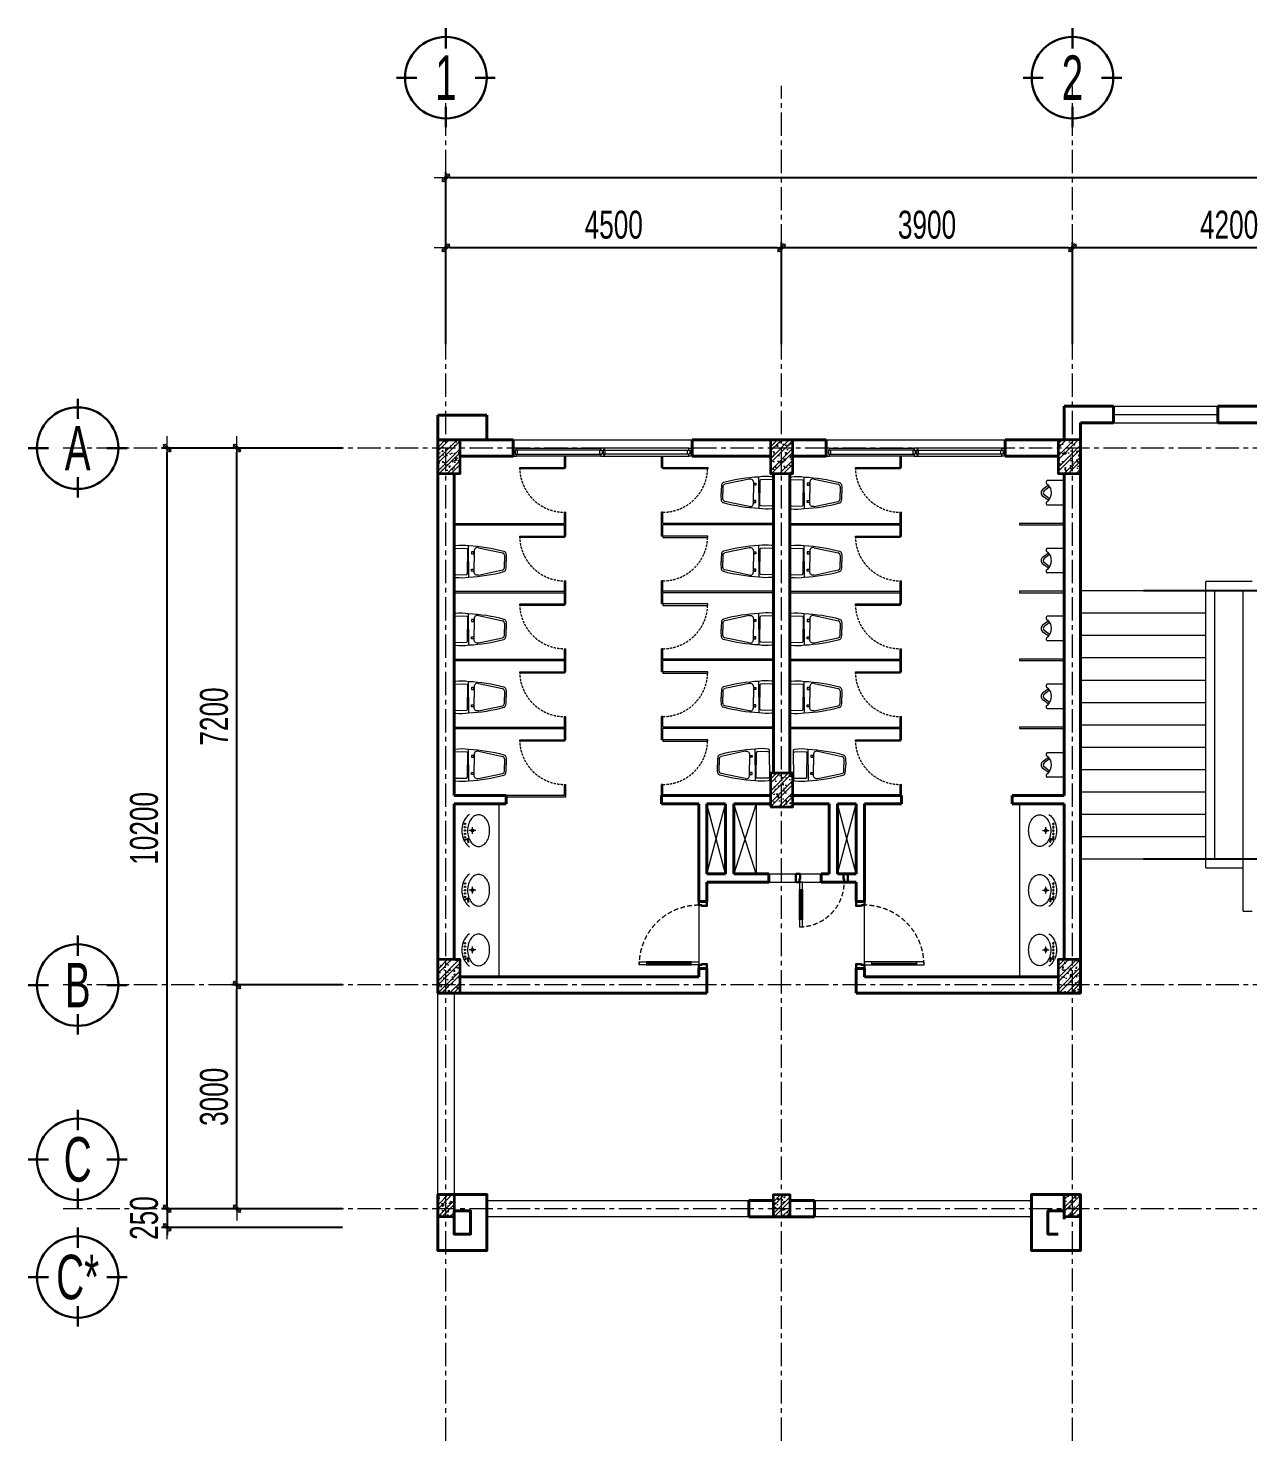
# Model space of a CAD drawing. Header units: millimetres. Extents: x 1890250 to 2116214, y -724415 to -634712.
# Drawn here: x 2022643 to 2038992, y -723973 to -705032 of the extents above; entities that cross this region are included whole.
import ezdxf
from ezdxf.enums import TextEntityAlignment as Align

# ---------------------------------------------------------------- set-up
doc = ezdxf.new("R2010")
doc.units = ezdxf.units.MM
doc.header["$LTSCALE"] = 250
doc.header["$MEASUREMENT"] = 0
for name, pattern in [('CENTER', [2, 1.25, -0.25, 0.25, -0.25]), ('HIDDEN', [0.375, 0.25, -0.125]), ('HIDDEN2', [0.1875, 0.125, -0.0625])]:
    doc.linetypes.add(name, pattern=pattern)
doc.layers.get('DEFPOINTS').update_dxf_attribs({"lineweight": 0})
for name, color, linetype, lineweight in [('03', 252, 'Continuous', 30), ('07 TB VE SINH', 154, 'Continuous', 5), ('180526 TMB PTTH VSC Hai Phong$0$Noi that', 146, 'Continuous', 9), ('cat1', 30, 'Continuous', 40), ('cot', 40, 'Continuous', 35), ('DBH_cua', 125, 'Continuous', 9), ('DBH_manh1', 67, 'Continuous', 13), ('DBH_thay1', 63, 'Continuous', 18), ('dim', 144, 'Continuous', 13), ('hatch1', 136, 'Continuous', 9), ('KT-noithat', 8, 'HIDDEN', 9), ('LC Dim', 8, 'Continuous', 18), ('manh1', 67, 'Continuous', 13), ('manh2', 155, 'Continuous', 9), ('Noi that', 35, 'Continuous', 9), ('noithat', 125, 'Continuous', 9), ('thay1', 63, 'Continuous', 18), ('truc', 76, 'CENTER', 9)]:
    doc.layers.add(name, color=color, linetype=linetype, lineweight=lineweight)
doc.styles.add('EG 1', font='VHAVANB.TTF')
doc.styles.add('HOATBIF', font='hoatbif.shx', dxfattribs={"width": 0.7})
doc.styles.add('Tahoma', font='tahoma.ttf')
doc.dimstyles.new('1-100', dxfattribs={"dimscale": 100, "dimtxt": 2.5, "dimasz": 0.35, "dimexe": 0.5, "dimexo": 0, "dimgap": 0.8, "dimtad": 1, "dimdec": 0, "dimzin": 0, "dimdsep": 46, "dimtxsty": 'HOATBIF', "dimblk1": 'DOT', "dimblk2": 'DOT', "dimsah": 1, "dimcen": -1, "dimdle": 1, "dimclrd": 256, "dimclre": 256, "dimclrt": 4, "dimadec": 3, "dimazin": 2, "dimtfac": 0.333333, "dimtdec": 0, "dimtix": 1, "dimtmove": 2, "dimatfit": 3, "dimldrblk": 'DOT', "dimfxl": 1, "dimtvp": 0.833333, "dimtolj": 1, "dimtzin": 0, "dimarcsym": 0})
doc.dimstyles.new('1-150', dxfattribs={"dimscale": 150, "dimtxt": 2.5, "dimasz": 0.35, "dimexe": 0.5, "dimexo": 0, "dimgap": 0.8, "dimtad": 1, "dimdec": 0, "dimzin": 0, "dimdsep": 46, "dimtxsty": 'HOATBIF', "dimblk1": 'DOT', "dimblk2": 'DOT', "dimsah": 1, "dimcen": -1, "dimdle": 1, "dimclrd": 256, "dimclre": 256, "dimclrt": 4, "dimadec": 3, "dimazin": 2, "dimtfac": 0.333333, "dimtdec": 0, "dimtix": 1, "dimtmove": 2, "dimatfit": 3, "dimldrblk": 'DOT', "dimfxl": 1, "dimtvp": 0.833333, "dimtolj": 1, "dimtzin": 0, "dimarcsym": 0})

# ---------------------------------------------------------------- blocks, each defined once
blk = doc.blocks.new('A$C0B8376B1')
at = {"layer": 'truc'}
for p, q in [((5129, 442), (5129, 18610)), ((9629, 442), (9629, 18610)), ((13529, 442), (13529, 18610)), ((92758, 13754), (0, 13754)), ((92758, 6554), (0, 6554)), ((92758, 3554), (0, 3554))]:
    blk.add_line(p, q, dxfattribs=at)
blk = doc.blocks.new('DOT')
at = {"layer": 'LC Dim'}
blk.add_line((-3, 0), (3, 0), dxfattribs=at)
at = {"layer": 'LC Dim', "color": 4}
blk.add_line((-1, -1), (1, 1), dxfattribs=at)
blk.add_lwpolyline([(0.5, 1), (-1, -0.5), (-0.5, -1), (1, 0.5)], close=True, dxfattribs=at)
blk = doc.blocks.new('*D925')
at = {"layer": 'DEFPOINTS', "color": 0, "transparency": 16777216}
for p in [(2036642, -707976), (2036642, -709270), (2040842, -709270)]:
    blk.add_point(p, dxfattribs=at)
at = {"layer": 'dim', "lineweight": -2, "transparency": 16777216}
for p, q in [((2036642, -709270), (2036642, -707901)), ((2040789, -707976), (2036694, -707976)), ((2040842, -709270), (2040842, -707901))]:
    blk.add_line(p, q, dxfattribs=at)
at = {"layer": 'dim', "lineweight": -2, "transparency": 16777216, "xscale": 52.5, "yscale": 52.5, "zscale": 52.5, "rotation": 180}
blk.add_blockref('DOT', (2036642, -707976), dxfattribs=at)
at = {"layer": 'dim', "lineweight": -2, "transparency": 16777216, "xscale": 52.5, "yscale": 52.5, "zscale": 52.5}
blk.add_blockref('DOT', (2040842, -707976), dxfattribs=at)
at = {"layer": 'dim', "color": 4, "transparency": 16777216, "insert": (2038742, -707668), "char_height": 375, "attachment_point": 5, "style": 'HOATBIF'}
blk.add_mtext('\\A1;4200', dxfattribs=at)
blk = doc.blocks.new('*D926')
at = {"layer": 'DEFPOINTS', "color": 0, "transparency": 16777216}
for p in [(2032742, -707976), (2032742, -709270), (2036642, -709270)]:
    blk.add_point(p, dxfattribs=at)
at = {"layer": 'dim', "lineweight": -2, "transparency": 16777216}
for p, q in [((2032742, -709270), (2032742, -707901)), ((2036589, -707976), (2032794, -707976)), ((2036642, -709270), (2036642, -707901))]:
    blk.add_line(p, q, dxfattribs=at)
at = {"layer": 'dim', "lineweight": -2, "transparency": 16777216, "xscale": 52.5, "yscale": 52.5, "zscale": 52.5, "rotation": 180}
blk.add_blockref('DOT', (2032742, -707976), dxfattribs=at)
at = {"layer": 'dim', "lineweight": -2, "transparency": 16777216, "xscale": 52.5, "yscale": 52.5, "zscale": 52.5}
blk.add_blockref('DOT', (2036642, -707976), dxfattribs=at)
at = {"layer": 'dim', "color": 4, "transparency": 16777216, "insert": (2034692, -707668), "char_height": 375, "attachment_point": 5, "style": 'HOATBIF'}
blk.add_mtext('\\A1;3900', dxfattribs=at)
blk = doc.blocks.new('*D927')
at = {"layer": 'DEFPOINTS', "color": 0, "transparency": 16777216}
for p in [(2028242, -707976), (2028242, -709270), (2032742, -709270)]:
    blk.add_point(p, dxfattribs=at)
at = {"layer": 'dim', "lineweight": -2, "transparency": 16777216}
for p, q in [((2028242, -709270), (2028242, -707901)), ((2032689, -707976), (2028294, -707976)), ((2032742, -709270), (2032742, -707901))]:
    blk.add_line(p, q, dxfattribs=at)
at = {"layer": 'dim', "lineweight": -2, "transparency": 16777216, "xscale": 52.5, "yscale": 52.5, "zscale": 52.5, "rotation": 180}
blk.add_blockref('DOT', (2028242, -707976), dxfattribs=at)
at = {"layer": 'dim', "lineweight": -2, "transparency": 16777216, "xscale": 52.5, "yscale": 52.5, "zscale": 52.5}
blk.add_blockref('DOT', (2032742, -707976), dxfattribs=at)
at = {"layer": 'dim', "color": 4, "transparency": 16777216, "insert": (2030492, -707668), "char_height": 375, "attachment_point": 5, "style": 'HOATBIF'}
blk.add_mtext('\\A1;4500', dxfattribs=at)
blk = doc.blocks.new('*D928')
at = {"layer": 'DEFPOINTS', "color": 0, "transparency": 16777216}
for p in [(2028242, -707038), (2028242, -709270), (2109642, -709270)]:
    blk.add_point(p, dxfattribs=at)
at = {"layer": 'dim', "lineweight": -2, "transparency": 16777216}
for p, q in [((2028242, -709270), (2028242, -706963)), ((2109589, -707038), (2028294, -707038)), ((2109642, -709270), (2109642, -706963))]:
    blk.add_line(p, q, dxfattribs=at)
at = {"layer": 'dim', "lineweight": -2, "transparency": 16777216, "xscale": 52.5, "yscale": 52.5, "zscale": 52.5, "rotation": 180}
blk.add_blockref('DOT', (2028242, -707038), dxfattribs=at)
at = {"layer": 'dim', "lineweight": -2, "transparency": 16777216, "xscale": 52.5, "yscale": 52.5, "zscale": 52.5}
blk.add_blockref('DOT', (2109642, -707038), dxfattribs=at)
at = {"layer": 'dim', "color": 4, "transparency": 16777216, "insert": (2068942, -706731), "char_height": 375, "attachment_point": 5, "style": 'HOATBIF'}
blk.add_mtext('\\A1;81400', dxfattribs=at)
blk = doc.blocks.new('KyHieu TrucDinhVi')
at = {"color": 7, "lineweight": 30}
for p, q in [((0, 2.36), (0, 4)), ((-2.36, 0), (-4, 0)), ((2.36, 0), (4, 0)), ((0, -2.36), (0, -4))]:
    blk.add_line(p, q, dxfattribs=at)
blk.add_circle((0, 0), 3.3, dxfattribs=at)
at = {"ltscale": 20, "style": 'Tahoma'}
blk.add_attdef('AA', text='', height=3, dxfattribs=at).set_placement((0, 0), align=Align.MIDDLE_CENTER)
blk = doc.blocks.new('*D929')
at = {"layer": 'DEFPOINTS', "color": 0, "transparency": 16777216}
for p in [(2025441, -717861), (2026855, -717861), (2026855, -720861)]:
    blk.add_point(p, dxfattribs=at)
at = {"layer": 'dim', "lineweight": -2, "transparency": 16777216}
for p, q in [((2026855, -717861), (2025366, -717861)), ((2025441, -720809), (2025441, -717914)), ((2026855, -720861), (2025366, -720861))]:
    blk.add_line(p, q, dxfattribs=at)
at = {"layer": 'dim', "lineweight": -2, "transparency": 16777216, "xscale": 52.5, "yscale": 52.5, "zscale": 52.5}
for p, rotation in [((2025441, -717861), 90), ((2025441, -720861), 270)]:
    blk.add_blockref('DOT', p, dxfattribs=dict(at, rotation=rotation))
at = {"layer": 'dim', "color": 4, "transparency": 16777216, "insert": (2025134, -719361), "char_height": 375, "attachment_point": 5, "rotation": 90, "style": 'HOATBIF'}
blk.add_mtext('\\A1;3000', dxfattribs=at)
blk = doc.blocks.new('*D930')
at = {"layer": 'DEFPOINTS', "color": 0, "transparency": 16777216}
for p in [(2025441, -710661), (2026855, -710661), (2026855, -717861)]:
    blk.add_point(p, dxfattribs=at)
at = {"layer": 'dim', "lineweight": -2, "transparency": 16777216}
for p, q in [((2026855, -710661), (2025366, -710661)), ((2025441, -717809), (2025441, -710714)), ((2026855, -717861), (2025366, -717861))]:
    blk.add_line(p, q, dxfattribs=at)
at = {"layer": 'dim', "lineweight": -2, "transparency": 16777216, "xscale": 52.5, "yscale": 52.5, "zscale": 52.5}
for p, rotation in [((2025441, -710661), 90), ((2025441, -717861), 270)]:
    blk.add_blockref('DOT', p, dxfattribs=dict(at, rotation=rotation))
at = {"layer": 'dim', "color": 4, "transparency": 16777216, "insert": (2025134, -714261), "char_height": 375, "attachment_point": 5, "rotation": 90, "style": 'HOATBIF'}
blk.add_mtext('\\A1;7200', dxfattribs=at)
blk = doc.blocks.new('*D931')
at = {"layer": 'DEFPOINTS', "color": 0, "transparency": 16777216}
for p in [(2024504, -710661), (2026855, -710661), (2026855, -720861)]:
    blk.add_point(p, dxfattribs=at)
at = {"layer": 'dim', "lineweight": -2, "transparency": 16777216}
for p, q in [((2026855, -710661), (2024429, -710661)), ((2024504, -720809), (2024504, -710714)), ((2026855, -720861), (2024429, -720861))]:
    blk.add_line(p, q, dxfattribs=at)
at = {"layer": 'dim', "lineweight": -2, "transparency": 16777216, "xscale": 52.5, "yscale": 52.5, "zscale": 52.5}
for p, rotation in [((2024504, -710661), 90), ((2024504, -720861), 270)]:
    blk.add_blockref('DOT', p, dxfattribs=dict(at, rotation=rotation))
at = {"layer": 'dim', "color": 4, "transparency": 16777216, "insert": (2024196, -715761), "char_height": 375, "attachment_point": 5, "rotation": 90, "style": 'HOATBIF'}
blk.add_mtext('\\A1;10200', dxfattribs=at)
blk = doc.blocks.new('*D932')
at = {"layer": 'DEFPOINTS', "color": 0, "transparency": 16777216}
for p in [(2026855, -720861), (2024504, -721111), (2026855, -721111)]:
    blk.add_point(p, dxfattribs=at)
at = {"layer": 'dim', "lineweight": -2, "transparency": 16777216}
for p, q in [((2026855, -720861), (2024429, -720861)), ((2024504, -720809), (2024504, -720756)), ((2024504, -720861), (2024504, -721111)), ((2026855, -721111), (2024429, -721111)), ((2024504, -721164), (2024504, -721216))]:
    blk.add_line(p, q, dxfattribs=at)
at = {"layer": 'dim', "lineweight": -2, "transparency": 16777216, "xscale": 52.5, "yscale": 52.5, "zscale": 52.5}
for p, rotation in [((2024504, -720861), 270), ((2024504, -721111), 90)]:
    blk.add_blockref('DOT', p, dxfattribs=dict(at, rotation=rotation))
at = {"layer": 'dim', "color": 4, "transparency": 16777216, "insert": (2024196, -720986), "char_height": 375, "attachment_point": 5, "rotation": 90, "style": 'HOATBIF'}
blk.add_mtext('\\A1;250', dxfattribs=at)
blk = doc.blocks.new('COT 30X45')
at = {"layer": 'hatch1'}
h = blk.add_hatch(dxfattribs=at)
h.set_pattern_fill('BTCT', color=256, scale=30)
h.set_pattern_definition([(50, (-140251.38, -4434.1), (215.17805, -18.82564), [22.5, -247.5]), (355, (-140251.38, -4434.1), (-41.6254, 225.65764), [18, -198]), (100.4514, (-140233.45, -4435.67), (173.5528, 206.83186), [19.12206, -210.34263]), (46.1842, (-140251.38, -4374.1), (320.1723, -49.6557), [33.75, -371.25]), (96.6356, (-140224.7, -4378.24), (280.3988, 292.23536), [28.6831, -315.5139]), (351.1842, (-140251.38, -4374.1), (280.3986, 292.2356), [27, -297]), (21, (-140221.38, -4389.1), (179.07212, -120.78567), [22.5, -247.5]), (326, (-140221.38, -4389.1), (72.9946, 217.545), [18, -198]), (71.4514, (-140206.46, -4399.17), (252.0668, 96.75915), [19.12206, -210.34263]), (37.5, (-140251.38, -4434.105), (3.647957, 99.868156), [0, -195.6, 0, -201, 0, -198.75]), (7.5, (-140251.38, -4434.1), (78.92086, 118.32351), [0, -114.6, 0, -191.1, 0, -75.75]), (327.5, (-140318.28, -4434.105), (160.14673, -6.76646), [0, -75, 0, -234, 0, -310.5]), (317.5, (-140348.28, -4434.1), (174.95585, 30.0315), [0, -97.5, 0, -155.4, 0, -220.5]), (45, (-140251.38, -4434.1), (-79.54951, 79.54951), []), (45, (-140198.35, -4434.1), (-79.54951, 79.54951), [])])
h.paths.add_polyline_path([(300, 450), (0, 450), (0, 0), (300, 0)])
at = {"layer": 'cot'}
blk.add_lwpolyline([(0, 0), (300, 0), (300, 450), (0, 450)], close=True, dxfattribs=at)
blk = doc.blocks.new('COT 22X30')
at = {"layer": 'hatch1'}
h = blk.add_hatch(dxfattribs=at)
h.set_pattern_fill('BTCT', color=256, scale=30)
h.set_pattern_definition([(50, (-164608.16, -56017.02), (215.17805, -18.82564), [22.5, -247.5]), (355, (-164608.16, -56017.02), (-41.6254, 225.65764), [18, -198]), (100.4514, (-164590.23, -56018.6), (173.55281, 206.83186), [19.12206, -210.34263]), (46.1842, (-164608.16, -55957.02), (320.1723, -49.6557), [33.75, -371.25]), (96.6356, (-164581.48, -55961.16), (280.3988, 292.23536), [28.6831, -315.5139]), (351.1842, (-164608.16, -55957.02), (280.3986, 292.2356), [27, -297]), (21, (-164578.16, -55972.02), (179.07212, -120.78567), [22.5, -247.5]), (326, (-164578.16, -55972.02), (72.9946, 217.545), [18, -198]), (71.4514, (-164563.24, -55982.09), (252.0668, 96.75915), [19.12206, -210.34263]), (37.5, (-164608.16, -56017.02), (3.647957, 99.868156), [0, -195.6, 0, -201, 0, -198.75]), (7.5, (-164608.16, -56017.02), (78.92086, 118.323514), [0, -114.6, 0, -191.1, 0, -75.75]), (327.5, (-164675.06, -56017.02), (160.14673, -6.76646), [0, -75, 0, -234, 0, -310.5]), (317.5, (-164705.06, -56017.02), (174.95585, 30.0315), [0, -97.5, 0, -155.4, 0, -220.5]), (45, (-164608.16, -56017.02), (-79.54951, 79.54951), []), (45, (-164555.13, -56017.02), (-79.54951, 79.54951), [])])
h.paths.add_polyline_path([(300, 220), (0, 220), (0, 0), (300, 0)])
at = {"layer": 'cot'}
blk.add_lwpolyline([(0, 0), (300, 0), (300, 220), (0, 220)], close=True, dxfattribs=at)
blk = doc.blocks.new('A$C69BC6F3A')
at = {"layer": 'cot', "rotation": 180}
for p in [(300, 10420), (4760, 10420), (8620, 10420)]:
    blk.add_blockref('COT 30X45', p, dxfattribs=at)
at = {"layer": 'cot'}
for p in [(4460, 5500), (0, 3000), (8320, 3000)]:
    blk.add_blockref('COT 30X45', p, dxfattribs=at)
at = {"layer": 'cot', "xscale": -1, "rotation": 270}
for p in [(0, 0), (4500, 0), (8400, 0)]:
    blk.add_blockref('COT 22X30', p, dxfattribs=at)
blk = doc.blocks.new('*U740')
at = {"color": 31}
for points in [[(60, -40), (45, -40), (45, -10), (0, -10), (0, -40), (0, -40), (0, -90), (0, -90), (0, -120), (45, -120), (45, -90), (60, -90)], [(30, -90), (60, -90), (60, -40), (30, -40)], [(1193, -90), (1163, -90), (1163, -40), (1193, -40)], [(1223, -90), (1207, -90), (1207, -40), (1223, -40), (1223, -10), (1177, -10), (1177, -40), (1193, -40), (1193, -90), (1177, -90), (1177, -120), (1223, -120)], [(1207, -90), (1237, -90), (1237, -40), (1207, -40)], [(2340, -40), (2355, -40), (2355, -10), (2400, -10), (2400, -40), (2400, -40), (2400, -90), (2400, -90), (2400, -120), (2355, -120), (2355, -90), (2340, -90)], [(2370, -90), (2340, -90), (2340, -40), (2370, -40)]]:
    blk.add_lwpolyline(points, close=True, dxfattribs=at)
at = {"lineweight": -2}
for points in [[(45, -10), (1177, -10), (1177, -40), (45, -40)], [(45, -90), (1177, -90), (1177, -120), (45, -120)], [(2355, -10), (1223, -10), (1223, -40), (2355, -40)], [(2355, -90), (1223, -90), (1223, -120), (2355, -120)]]:
    blk.add_lwpolyline(points, close=True, dxfattribs=at)
blk = doc.blocks.new('A$C22885C9E2')
at = {"layer": 'cat1'}
for p, q in [((0, -7750), (0, 0)), ((0, 0), (660, 0)), ((660, -330), (660, 0)), ((8400, 120), (9060, 120)), ((8400, -330), (8400, 120)), ((9060, -100), (9060, 120)), ((10460, -100), (10460, 120)), ((10460, 120), (12820, 120)), ((8620, -7750), (8620, -100)), ((8620, -100), (9060, -100)), ((10460, -100), (12600, -100)), ((0, -330), (1010, -330)), ((1010, -550), (1010, -330)), ((3410, -550), (3410, -330)), ((3410, -330), (5210, -330)), ((5210, -550), (5210, -330)), ((7610, -550), (7610, -330)), ((7610, -330), (8400, -330)), ((300, -550), (1010, -550)), ((3410, -550), (4460, -550)), ((4760, -550), (5210, -550)), ((7610, -550), (8320, -550)), ((220, -5100), (220, -780)), ((4500, -4800), (4500, -780)), ((4720, -4800), (4720, -780)), ((8400, -5100), (8400, -780)), ((920, -5100), (220, -5100)), ((920, -5210), (920, -5100)), ((3000, -5100), (4460, -5100)), ((3000, -5210), (3000, -5100)), ((4760, -5100), (6220, -5100)), ((6220, -5210), (6220, -5100)), ((7700, -5210), (7700, -5100)), ((7700, -5100), (8400, -5100)), ((920, -5210), (220, -5210)), ((220, -7300), (220, -5210)), ((3500, -5210), (3000, -5210)), ((3500, -5210), (3500, -6520)), ((3610, -5210), (3860, -5210)), ((3610, -5210), (3610, -6150)), ((3860, -5210), (3860, -6150)), ((3970, -5210), (3970, -6150)), ((3970, -5210), (4460, -5210)), ((4760, -5210), (5250, -5210)), ((5250, -5210), (5250, -6150)), ((5360, -5210), (5360, -6150)), ((5360, -5210), (5610, -5210)), ((5610, -5210), (5610, -6150)), ((5720, -5210), (5720, -6520)), ((5720, -5210), (6220, -5210)), ((7700, -5210), (8400, -5210)), ((8400, -7300), (8400, -5210)), ((3610, -6150), (3860, -6150)), ((3970, -6150), (4440, -6150)), ((4440, -6150), (4440, -6260)), ((5140, -6150), (5140, -6260)), ((5140, -6150), (5250, -6150)), ((5360, -6150), (5610, -6150)), ((3610, -6260), (4440, -6260)), ((3610, -6260), (3610, -6520)), ((5140, -6260), (5610, -6260)), ((5610, -6260), (5610, -6520)), ((3500, -6520), (3610, -6520)), ((5720, -6520), (5610, -6520)), ((3500, -7530), (300, -7530)), ((3500, -7420), (3610, -7420)), ((3500, -7420), (3500, -7530)), ((3610, -7420), (3610, -7750)), ((5720, -7420), (5610, -7420)), ((5610, -7420), (5610, -7750)), ((5720, -7420), (5720, -7530)), ((8320, -7530), (5720, -7530)), ((3610, -7750), (0, -7750)), ((8620, -7750), (5610, -7750)), ((4170, -10750), (4170, -10530)), ((4170, -10530), (4500, -10530)), ((5050, -10530), (4720, -10530)), ((5050, -10750), (5050, -10530)), ((4170, -10750), (5050, -10750))]:
    blk.add_line(p, q, dxfattribs=at)
for points in [[(0, -10450), (660, -10450), (660, -11200), (0, -11200)], [(8620, -10450), (7960, -10450), (7960, -11200), (8620, -11200)], [(220, -10670), (440, -10670), (440, -10980), (220, -10980)]]:
    blk.add_lwpolyline(points, close=True, dxfattribs=at)
blk.add_lwpolyline([(8400, -10780), (8400, -10670), (8180, -10670), (8180, -10980), (8320, -10980)], dxfattribs=at)
at = {"layer": 'manh1'}
for p, q in [((8620, -2350), (10300, -2350)), ((8620, -2650), (10300, -2650)), ((8620, -2950), (10300, -2950)), ((8620, -3250), (10300, -3250)), ((8620, -3550), (10300, -3550)), ((8620, -3850), (10300, -3850)), ((8620, -4150), (10300, -4150)), ((8620, -4450), (10300, -4450)), ((8620, -4750), (10300, -4750)), ((8620, -5050), (10300, -5050)), ((3860, -6150), (3610, -5210)), ((3610, -6150), (3860, -5210)), ((4270, -6150), (3970, -5210)), ((4270, -5210), (3970, -6150)), ((4270, -5210), (4270, -6150)), ((5610, -6150), (5360, -5210)), ((5360, -6150), (5610, -5210)), ((8620, -5350), (10300, -5350)), ((8620, -5650), (10300, -5650)), ((8620, -5950), (10300, -5950))]:
    blk.add_line(p, q, dxfattribs=at)
at = {"layer": 'thay1'}
for p, q in [((9060, 120), (10460, 120)), ((9060, 10), (10460, 10)), ((9060, -100), (10460, -100)), ((1010, -330), (7610, -330)), ((10920, -2230), (10300, -2230)), ((10300, -6070), (10300, -2230)), ((10420, -5950), (10420, -2350)), ((10800, -2350), (10420, -2350)), ((10800, -6650), (10800, -2350)), ((10420, -5950), (10800, -5950)), ((4440, -6150), (5140, -6150)), ((10300, -6070), (10800, -6070)), ((4440, -6260), (5140, -6260)), ((3500, -6520), (3500, -7420)), ((5720, -7420), (5720, -6520)), ((10800, -6650), (10920, -6650))]:
    blk.add_line(p, q, dxfattribs=at)
for points in [[(220, -10450), (0, -10450), (0, -7750), (220, -7750)], [(4170, -10750), (660, -10750), (660, -10530), (4170, -10530)], [(5050, -10530), (7960, -10530), (7960, -10750), (5050, -10750)]]:
    blk.add_lwpolyline(points, close=True, dxfattribs=at)
at = {"layer": 'cot'}
blk.add_blockref('A$C69BC6F3A', (0, -10750), dxfattribs=at)
at = {"layer": 'DBH_cua'}
for p in [(1010, -430), (5210, -430)]:
    blk.add_blockref('*U740', p, dxfattribs=at)
blk = doc.blocks.new('*U739')
at = {"color": 8}
blk.add_wipeout([(1, 0), (21, 113), (41, 156), (61, 185), (81, 207), (101, 225), (121, 238), (141, 248), (161, 255), (181, 259), (201, 260), (221, 259), (241, 256), (261, 250), (281, 241), (301, 228), (321, 212), (341, 191), (361, 164), (381, 126), (401, 59), (406, 0), (401, -63), (381, -129), (361, -167), (341, -195), (321, -215), (301, -232), (281, -244), (261, -253), (241, -259), (221, -263), (201, -264), (181, -262), (161, -258), (141, -251), (121, -241), (101, -228), (81, -211), (61, -188), (41, -159), (21, -117)], dxfattribs=at)
for p, q in [((198, 0), (109, 0)), ((153, -44), (153, 44)), ((38, -130), (102, -96)), ((43, -138), (91, -112))]:
    blk.add_line(p, q)
for points in [[(112, 216, 0.07708), (66, 174, 0.088175), (25, 97, 0.079002), (10, 0, 0.079002), (25, -97, 0.035427), (38, -130, 0.07708)], [(43, -138, 0.043566), (66, -174, 0.07708), (112, -216, 0.041486)]]:
    blk.add_lwpolyline(points, format="xyb")
blk.add_lwpolyline([(235, 212, 0.134042), (181, 197, 0.106817), (130, 150, 0.082468), (98, 84, 0.070874), (86, 0, 0.070874), (98, -84, 0.082468), (130, -150, 0.106817), (181, -197, 0.134042), (235, -212, 0.134042), (289, -197, 0.106817), (340, -150, 0.082468), (371, -84, 0.070874), (383, 0, 0.070874), (371, 84, 0.082468), (340, 150, 0.106817), (289, 197, 0.134042)], format="xyb", close=True)
for centre, radius in [((52, 90), 9.45), ((52, 45), 9.45), ((52, 0), 9.45), ((153, 0), 18), ((153, 0), 13.5), ((52, -45), 9.45), ((52, -90), 9.45)]:
    blk.add_circle(centre, radius)
for radius, start in [(56.6, 159.643), (47.6, 145.2455)]:
    blk.add_arc((144, -132), radius, start, 213.4774)
blk = doc.blocks.new('*U742')
blk.add_blockref('*U739', (-106, -256))
blk = doc.blocks.new('*U743')
at = {"layer": 'noithat', "color": 0, "linetype": 'ByBlock', "lineweight": -2, "transparency": 16777216}
for p in [(0, 1600), (0, 800), (0, 0)]:
    blk.add_blockref('*U742', p, dxfattribs=at)
blk = doc.blocks.new('*U744')
blk.add_blockref('*U739', (-106, -256))
blk = doc.blocks.new('*U745')
at = {"layer": 'noithat', "color": 0, "linetype": 'ByBlock', "lineweight": -2, "transparency": 16777216}
for p in [(0, 1600), (0, 800), (0, 0)]:
    blk.add_blockref('*U744', p, dxfattribs=at)
blk = doc.blocks.new('xb')
at = {"layer": '07 TB VE SINH'}
for p, q in [((-183, -326), (-115, -649)), ((-129, -253), (-129, -233)), ((-129, -233), (-103, -233)), ((-129, -263), (-129, -253)), ((-103, -263), (-129, -263)), ((-103, -233), (-103, -263)), ((103, -233), (103, -263)), ((129, -233), (103, -233)), ((103, -263), (129, -263)), ((183, -326), (115, -649)), ((129, -253), (129, -233)), ((129, -263), (129, -253)), ((-83, -675), (0, -675)), ((83, -675), (0, -675))]:
    blk.add_line(p, q, dxfattribs=at)
for points in [[(0, 0), (-192, 0, 0.375498), (-214, -19, 0.074821), (-211, -195, 0.054867), (-137, -666, 0.291291), (-107, -693, 0.040287), (0, -700, 1.075039)], [(0, 0), (192, 0, -0.375498), (214, -19, -0.074821), (211, -195, -0.054867), (137, -666, -0.291291), (107, -693, -0.040287), (0, -700, -1.075039)], [(-183, -326, -0.553566), (-140, -268), (0, -268)], [(183, -326, 0.553566), (140, -268), (0, -268)]]:
    blk.add_lwpolyline(points, format="xyb", dxfattribs=at)
for points in [[(-168, 0), (-175, -17), (-179, -113), (-175, -169), (-164, -179), (0, -179)], [(168, 0), (175, -17), (179, -113), (175, -169), (164, -179), (0, -179)], [(0, -195), (-211, -195)], [(0, -195), (211, -195)]]:
    blk.add_lwpolyline(points, dxfattribs=at)
for centre, start, end in [((-83, -642), 191.9196, 269.7077), ((83, -642), 270.2923, 348.0804)]:
    blk.add_arc(centre, 33.3, start, end, dxfattribs=at)
blk = doc.blocks.new('U 57 K PLAN')
at = {"layer": '07 TB VE SINH'}
for p, q in [((-165, 0), (-165, -230)), ((-165, 0), (165, 0)), ((165, 0), (165, -230)), ((-125, -239), (-108, -216)), ((-98, -216), (-53, -277)), ((-77, -201), (-27, -270)), ((77, -201), (27, -270)), ((98, -216), (53, -277)), ((125, -239), (108, -216))]:
    blk.add_line(p, q, dxfattribs=at)
for centre, radius, start, end in [((0, -322), 152, 44.4178, 135.5233), ((-141, -217), 26.9, 207.5251, 308.0285), ((-103, -219), 6.6, 36.0031, 144.7819), ((-103, -219), 31.6, 36.0031, 50.9494), ((0, -251), 59, 206.1569, 333.8431), ((0, -244), 37.7, 224.0165, 315.9835), ((103, -220), 31.6, 128.9596, 143.9969), ((103, -220), 6.6, 35.561, 143.9969), ((141, -217), 26.9, 231.9714, 332.4749)]:
    blk.add_arc(centre, radius, start, end, dxfattribs=at)
blk = doc.blocks.new('180526 TMB PTTH VSC Hai Phong$0$Wc2$0$$1$tieu nam')
at = {"layer": 'Noi that', "xscale": -1}
blk.add_blockref('U 57 K PLAN', (125, 0), dxfattribs=at)
blk = doc.blocks.new('A$C5604176A')
at = {"layer": 'manh2', "linetype": 'HIDDEN2', "extrusion": (6.34428e-20, -9.44698e-07, 1)}
for centre, start, end in [((3568, 8136, -1), 180, 270), ((4888, 8136, 0), 270, 0), ((8068, 8136, 0), 180, 270), ((3568, 7216, 0), 180, 270), ((4888, 7216, 0), 270, 0), ((8068, 7216, 0), 180, 270), ((3568, 6306, -1), 180, 270), ((4888, 6306, 0), 270, 0), ((8068, 6306, 0), 180, 270), ((3568, 5396, -1), 180, 270), ((4888, 5396, 0), 270, 0), ((8068, 5396, 0), 180, 270), ((3568, 4486, 0), 180, 270), ((4888, 4486, 0), 270, 0), ((8068, 4486, 0), 180, 270)]:
    blk.add_arc(centre, 600, start, end, dxfattribs=at)
at = {"layer": 'thay1', "extrusion": (-4.6328e-19, -1.54248e-06, 1)}
for p, q in [((3568, 8136, 0), (3568, 8286, 0)), ((3588, 8136, 0), (3588, 8286, 0)), ((4868, 8136, 0), (4868, 8286, 0)), ((4888, 8136, 0), (4888, 8286, 0)), ((3568, 7386, 0), (3568, 7536, 0)), ((3588, 7216, 0), (3588, 7536, 0)), ((3568, 7216, 0), (3568, 7366, 0)), ((3568, 6466, 0), (3568, 6616, 0)), ((3568, 6306, 0), (3568, 6456, 0)), ((3588, 6466, 0), (3588, 6616, 0)), ((3588, 6306, 0), (3588, 6466, 0)), ((3568, 5556, 0), (3568, 5706, 0)), ((3588, 5556, 0), (3588, 5706, 0)), ((3568, 5396, 0), (3568, 5546, 0)), ((3588, 5396, 0), (3588, 5556, 0)), ((3568, 4646, 0), (3568, 4796, 0)), ((3588, 4646, 0), (3588, 4796, 0)), ((3568, 4486, 0), (3568, 4636, 0)), ((3588, 4486, 0), (3588, 4646, 0)), ((3568, 3736, 0), (3568, 3886, 0)), ((3588, 3716, 0), (3588, 3886, 0))]:
    blk.add_line(p, q, dxfattribs=at)
at = {"layer": 'thay1', "extrusion": (3.51677e-18, -1.54248e-06, 1)}
for p, q in [((8068, 8136, 0), (8068, 8286, 0)), ((8088, 8136, 0), (8088, 8286, 0)), ((8068, 7386, 0), (8068, 7536, 0)), ((8088, 7216, 0), (8088, 7536, 0)), ((8068, 7216, 0), (8068, 7366, 0)), ((8068, 6466, 0), (8068, 6616, 0)), ((8068, 6306, 0), (8068, 6456, 0)), ((8088, 6466, 0), (8088, 6616, 0)), ((8088, 6306, 0), (8088, 6466, 0)), ((8068, 5556, 0), (8068, 5706, 0)), ((8088, 5556, 0), (8088, 5706, 0)), ((8068, 5396, 0), (8068, 5546, 0)), ((8088, 5396, 0), (8088, 5556, 0)), ((8068, 4656, 0), (8068, 4796, 0)), ((8088, 4646, 0), (8088, 4796, 0)), ((8068, 4486, 0), (8068, 4636, 0)), ((8088, 4486, 0), (8088, 4646, 0)), ((8068, 3736, 0), (8068, 3886, 0)), ((8088, 3736, 0), (8088, 3886, 0))]:
    blk.add_line(p, q, dxfattribs=at)
at = {"layer": 'thay1', "extrusion": (6.34428e-20, -9.44698e-07, 1)}
for p, q in [((3568, 8136, 0), (3588, 8136, 0)), ((4868, 8136, 0), (4888, 8136, 0)), ((8068, 8136, 0), (8088, 8136, 0)), ((3568, 7536, 0), (3588, 7536, 0)), ((4888, 7536, 0), (4868, 7536, 0)), ((8068, 7536, 0), (8088, 7536, 0)), ((3568, 7216, 0), (3588, 7216, 0)), ((4888, 7216, 0), (4868, 7216, 0)), ((8068, 7216, 0), (8088, 7216, 0)), ((3568, 6616, 0), (3588, 6616, 0)), ((4888, 6616, 0), (4868, 6616, 0)), ((8068, 6616, 0), (8088, 6616, 0)), ((3568, 6306, 0), (3588, 6306, 0)), ((4888, 6306, 0), (4868, 6306, 0)), ((8068, 6306, 0), (8088, 6306, 0)), ((3568, 5706, 0), (3588, 5706, 0)), ((4888, 5706, 0), (4868, 5706, 0)), ((8068, 5706, 0), (8088, 5706, 0)), ((3568, 5396, 0), (3588, 5396, 0)), ((4888, 5396, 0), (4868, 5396, 0)), ((8068, 5396, 0), (8088, 5396, 0)), ((3568, 4796, 0), (3588, 4796, 0)), ((4888, 4796, 0), (4868, 4796, 0)), ((8068, 4796, 0), (8088, 4796, 0)), ((3568, 4486, 0), (3588, 4486, 0)), ((4888, 4486, 0), (4868, 4486, 0)), ((8068, 4486, 0), (8088, 4486, 0)), ((3568, 3886, 0), (3588, 3886, 0)), ((4888, 3886, 0), (4868, 3886, 0)), ((8068, 3886, 0), (8088, 3886, 0)), ((3568, 3736, 0), (2788, 3737, 0)), ((3588, 3716, 0), (2788, 3717, 0))]:
    blk.add_line(p, q, dxfattribs=at)
at = {"layer": 'thay1', "extrusion": (2.78816e-18, -1.54248e-06, 1)}
for p, q in [((4868, 7216, 0), (4868, 7536, 0)), ((4888, 7386, 0), (4888, 7536, 0)), ((4888, 7216, 0), (4888, 7366, 0)), ((4868, 6466, 0), (4868, 6616, 0)), ((4868, 6306, 0), (4868, 6466, 0)), ((4888, 6466, 0), (4888, 6616, 0)), ((4888, 6306, 0), (4888, 6456, 0)), ((4868, 5556, 0), (4868, 5706, 0)), ((4888, 5556, 0), (4888, 5706, 0)), ((4868, 5396, 0), (4868, 5556, 0)), ((4888, 5396, 0), (4888, 5546, 0)), ((4868, 4646, 0), (4868, 4796, 0)), ((4888, 4656, 0), (4888, 4796, 0)), ((4868, 4486, 0), (4868, 4646, 0)), ((4888, 4486, 0), (4888, 4636, 0)), ((4868, 3736, 0), (4868, 3886, 0)), ((4888, 3736, 0), (4888, 3886, 0))]:
    blk.add_line(p, q, dxfattribs=at)
at = {"layer": 'thay1', "extrusion": (6.34428e-20, -9.44698e-07, 1), "elevation": 0}
for points in [[(3568, 8136), (3568, 8116), (2968, 8116), (2968, 8136)], [(5488, 8136), (5488, 8116), (4888, 8116), (4888, 8136)], [(8068, 8136), (8068, 8116), (7468, 8116), (7468, 8136)], [(3568, 7216), (3568, 7196), (2968, 7196), (2968, 7216)], [(4888, 7216), (4888, 7196), (5488, 7196), (5488, 7216)], [(8068, 7216), (8068, 7196), (7468, 7196), (7468, 7216)], [(9668, 7366), (10268, 7366), (10268, 7386), (9668, 7386)], [(9668, 6456), (10268, 6456), (10268, 6476), (9668, 6476)], [(3568, 6306), (3568, 6286), (2968, 6286), (2968, 6306)], [(4888, 6306), (4888, 6286), (5488, 6286), (5488, 6306)], [(8068, 6306), (8068, 6286), (7468, 6286), (7468, 6306)], [(9668, 5546), (10268, 5546), (10268, 5566), (9668, 5566)], [(3568, 5396), (3568, 5376), (2968, 5376), (2968, 5396)], [(4888, 5396), (4888, 5376), (5488, 5376), (5488, 5396)], [(8068, 5396), (8068, 5376), (7468, 5376), (7468, 5396)], [(9668, 4636), (10268, 4636), (10268, 4656), (9668, 4656)], [(3568, 4486), (3568, 4466), (2968, 4466), (2968, 4486)], [(4888, 4486), (4888, 4466), (5488, 4466), (5488, 4486)], [(8068, 4486), (8068, 4466), (7468, 4466), (7468, 4486)]]:
    blk.add_lwpolyline(points, close=True, dxfattribs=at)
at = {"layer": 'thay1', "extrusion": (-4.6328e-19, -1.54248e-06, 1), "elevation": 0}
for points in [[(2088, 7386), (3568, 7386)], [(2088, 7366), (3568, 7366)], [(2088, 6476), (3568, 6476)], [(2088, 6456), (3568, 6456)], [(2088, 5566), (3568, 5566)], [(2088, 5546), (3568, 5546)], [(2088, 4656), (3568, 4656)], [(2088, 4636), (3568, 4636)]]:
    blk.add_lwpolyline(points, dxfattribs=at)
at = {"layer": 'thay1', "extrusion": (2.78816e-18, -1.54248e-06, 1), "elevation": 0}
for points in [[(6368, 7386), (4888, 7386)], [(6368, 7366), (4888, 7366)], [(6368, 6476), (4888, 6476)], [(6368, 6456), (4888, 6456)], [(6368, 5566), (4888, 5566)], [(6368, 5546), (4888, 5546)], [(6368, 4656), (4888, 4656)], [(6368, 4636), (4888, 4636)]]:
    blk.add_lwpolyline(points, dxfattribs=at)
at = {"layer": 'thay1', "extrusion": (3.51677e-18, -1.54248e-06, 1), "elevation": 0}
for points in [[(6588, 7386), (8068, 7386)], [(6588, 7366), (8068, 7366)], [(6588, 6476), (8068, 6476)], [(6588, 6456), (8068, 6456)], [(6588, 5566), (8068, 5566)], [(6588, 5546), (8068, 5546)], [(6588, 4656), (8068, 4656)], [(6588, 4636), (8068, 4636)]]:
    blk.add_lwpolyline(points, dxfattribs=at)
at = {"layer": '180526 TMB PTTH VSC Hai Phong$0$Noi that', "extrusion": (-1.29596e-19, 1.8894e-06, -1), "zscale": -1, "rotation": 90}
for p in [(-10268, 7672, 0), (-10268, 6762, 0), (-10268, 5852, 0), (-10268, 4942, 0), (-10268, 4022, 0)]:
    blk.add_blockref('180526 TMB PTTH VSC Hai Phong$0$Wc2$0$$1$tieu nam', p, dxfattribs=at)
at = {"layer": 'KT-noithat', "extrusion": (-6.37392e-20, 9.44698e-07, -1), "rotation": 90}
for p, zscale in [((-6368, 7797, 0), -1.000000163912772), ((-6368, 6877, 0), -1.000000163912772), ((-6368, 5967, 0), -1.000000163912772), ((-6368, 5057, 0), -1.000000163912772), ((-6318, 4147, 0), -1.000000163912773)]:
    blk.add_blockref('xb', p, dxfattribs=dict(at, zscale=zscale))
at = {"layer": 'KT-noithat', "extrusion": (6.29981e-20, -9.44698e-07, 1), "rotation": 90}
for p in [(6588, 7797, 0), (2088, 6877, 0), (6588, 6877, 0), (2088, 5967, 0), (6588, 5967, 0), (2088, 5057, 0), (6588, 5057, 0), (2088, 4147, 0), (6638, 4147, 0)]:
    blk.add_blockref('xb', p, dxfattribs=at)
blk = doc.blocks.new('A$C6A825CDC')
at = {"layer": 'thay1', "extrusion": (6.34428e-20, -9.44698e-07, 1)}
blk.add_line((2688, 3627), (2688, 1306), dxfattribs=at)
at = {"layer": 'thay1', "extrusion": (-6.34428e-20, -9.44698e-07, 1)}
blk.add_line((9668, 3627), (9668, 1306), dxfattribs=at)
at = {"layer": 'noithat'}
for name, p in [('A$C5604176A', (0, 0)), ('*U743', (2288, 1923))]:
    blk.add_blockref(name, p, dxfattribs=at)
at = {"layer": 'noithat', "xscale": -1}
blk.add_blockref('*U745', (10068, 1923), dxfattribs=at)
blk = doc.blocks.new('*U736')
blk.add_line((-100, -70), (-700, -70))
for points in [[(0, -50), (-800, -50), (-800, -90), (0, -90)], [(-100, -50), (-100, -90), (-700, -90), (-700, -50)]]:
    blk.add_lwpolyline(points, close=True)
at = {"linetype": 'HIDDEN'}
blk.add_arc((0, -50), 800, 180, 270, dxfattribs=at)
at = {"layer": '03'}
for points in [[(110, 0), (110, -60), (40, -60), (40, -50), (0, -50), (0, 0)], [(110, -900), (110, -840), (40, -840), (40, -850), (0, -850), (0, -900)]]:
    blk.add_lwpolyline(points, close=True, dxfattribs=at)
blk = doc.blocks.new('*U748')
blk.add_line((100, -70), (700, -70))
for points in [[(0, -50), (800, -50), (800, -90), (0, -90)], [(100, -50), (100, -90), (700, -90), (700, -50)]]:
    blk.add_lwpolyline(points, close=True)
at = {"linetype": 'HIDDEN'}
blk.add_arc((0, -50), 800, 270, 0, dxfattribs=at)
at = {"layer": '03'}
for points in [[(-110, 0), (-110, -60), (-40, -60), (-40, -50), (0, -50), (0, 0)], [(-110, -900), (-110, -840), (-40, -840), (-40, -850), (0, -850), (0, -900)]]:
    blk.add_lwpolyline(points, close=True, dxfattribs=at)
blk = doc.blocks.new('*U749')
blk.add_line((100, 70), (500, 70))
for points in [[(0, 50), (600, 50), (600, 90), (0, 90)], [(100, 50), (100, 90), (500, 90), (500, 50)]]:
    blk.add_lwpolyline(points, close=True)
at = {"linetype": 'HIDDEN'}
blk.add_arc((0, 50), 600, 360, 90, dxfattribs=at)
at = {"layer": '03'}
for points in [[(-110, 700), (-110, 640), (-40, 640), (-40, 650), (0, 650), (0, 700)], [(-110, 0), (-110, 60), (-40, 60), (-40, 50), (0, 50), (0, 0)]]:
    blk.add_lwpolyline(points, close=True, dxfattribs=at)
blk = doc.blocks.new('*D908')
at = {"layer": 'DEFPOINTS', "color": 0, "transparency": 16777216}
for p in [(2037592, -712571), (2042776, -712571), (2037592, -716171)]:
    blk.add_point(p, dxfattribs=at)
at = {"layer": 'dim', "lineweight": -2, "transparency": 16777216}
for p, q in [((2037592, -712571), (2042826, -712571)), ((2042776, -716136), (2042776, -712606)), ((2037592, -716171), (2042826, -716171))]:
    blk.add_line(p, q, dxfattribs=at)
at = {"layer": 'dim', "lineweight": -2, "transparency": 16777216, "xscale": 35, "yscale": 35, "zscale": 35}
for p, rotation in [((2042776, -712571), 90), ((2042776, -716171), 270)]:
    blk.add_blockref('DOT', p, dxfattribs=dict(at, rotation=rotation))
at = {"layer": 'dim', "color": 4, "transparency": 16777216, "insert": (2042571, -714371), "char_height": 250, "attachment_point": 5, "rotation": 90, "style": 'HOATBIF'}
blk.add_mtext('\\A1;3600', dxfattribs=at)

msp = doc.modelspace()

# ---------------------------------------------------------------- block references
at = {"layer": 'DBH_thay1'}
ref = msp.add_blockref('KyHieu TrucDinhVi', (2028241.7, -705694.4), dxfattribs=dict(at, xscale=165.6885475228875, yscale=165.6885475228875, zscale=165.6885475228875))
ref.add_attrib('AA', '1', dxfattribs={"layer": '0', "ltscale": 20, "height": 596.5, "style": 'EG 1', "width": 0.65}).set_placement((2028241.7, -705694.4), align=Align.MIDDLE_CENTER)
ref = msp.add_blockref('KyHieu TrucDinhVi', (2036641.7, -705694.4), dxfattribs=dict(at, xscale=165.6885475228875, yscale=165.6885475228875, zscale=165.6885475228875))
ref.add_attrib('AA', '2', dxfattribs={"layer": '0', "ltscale": 20, "height": 596.5, "style": 'EG 1', "width": 0.65}).set_placement((2036641.7, -705694.4), align=Align.MIDDLE_CENTER)
ref = msp.add_blockref('KyHieu TrucDinhVi', (2023305.4, -710662.2), dxfattribs=dict(at, xscale=165.6885475228875, yscale=165.6885475228875, zscale=165.6885475228875))
ref.add_attrib('AA', 'a', dxfattribs={"layer": '0', "ltscale": 20, "height": 596.5, "style": 'EG 1', "width": 0.65}).set_placement((2023305.4, -710662.2), align=Align.MIDDLE_CENTER)
ref = msp.add_blockref('KyHieu TrucDinhVi', (2023305.4, -717862.2), dxfattribs=dict(at, xscale=165.6885475228875, yscale=165.6885475228875, zscale=165.6885475228875))
ref.add_attrib('AA', 'b', dxfattribs={"layer": '0', "ltscale": 20, "height": 596.5, "style": 'EG 1', "width": 0.65}).set_placement((2023305.4, -717862.2), align=Align.MIDDLE_CENTER)
ref = msp.add_blockref('KyHieu TrucDinhVi', (2023305.4, -720199.4), dxfattribs=dict(at, xscale=165.6885475228875, yscale=165.6885475228875, zscale=165.6885475228875))
ref.add_attrib('AA', 'c', dxfattribs={"layer": '0', "ltscale": 20, "height": 596.5, "style": 'EG 1', "width": 0.65}).set_placement((2023305.4, -720199.4), align=Align.MIDDLE_CENTER)
ref = msp.add_blockref('KyHieu TrucDinhVi', (2023305.4, -721777), dxfattribs=dict(at, xscale=165.6885475228875, yscale=165.6885475228875, zscale=165.6885475228875))
ref.add_attrib('AA', 'c*', dxfattribs={"layer": '0', "ltscale": 20, "height": 596.48, "style": 'EG 1', "width": 0.65}).set_placement((2023305.4, -721777), align=Align.MIDDLE_CENTER)
at = {"layer": 'thay1'}
msp.add_blockref('A$C22885C9E2', (2028131.7, -710221.4), dxfattribs=at)
at = {"layer": 'truc'}
msp.add_blockref('A$C0B8376B1', (2023112.8, -724415.1), dxfattribs=at)

# ---------------------------------------------------------------- dimensions: what is measured, and where the dimension line sits
at = {"layer": 'dim'}
for base, p1, p2, picture, middle in [((2028241.7, -707038.4), (2109641.7, -709269.9), (2028241.7, -709269.9), '*D928', (2068941.7, -706730.9)), ((2028241.7, -707975.9), (2032741.7, -709269.9), (2028241.7, -709269.9), '*D927', (2030491.7, -707668.4)), ((2032741.7, -707975.9), (2036641.7, -709269.9), (2032741.7, -709269.9), '*D926', (2034691.7, -707668.4)), ((2036641.7, -707975.9), (2040841.7, -709269.9), (2036641.7, -709269.9), '*D925', (2038741.7, -707668.4))]:
    dim = msp.add_linear_dim(base=base, p1=p1, p2=p2, dimstyle='1-150', dxfattribs=at)
    dim.commit()
    dim.dimension.update_dxf_attribs({"geometry": picture, "text_midpoint": middle})
for base, p1, p2, angle, dimstyle, picture, middle in [((2024504, -710661.4), (2026854.6, -720861.4), (2026854.6, -710661.4), 270, '1-150', '*D931', (2024196.5, -715761.4)), ((2025441.5, -710661.4), (2026854.6, -717861.4), (2026854.6, -710661.4), 270, '1-150', '*D930', (2025134, -714261.4)), ((2042775.9, -712571.4), (2037591.7, -716171.4), (2037591.7, -712571.4), 90, '1-100', '*D908', (2042570.9, -714371.4)), ((2025441.5, -717861.4), (2026854.6, -720861.4), (2026854.6, -717861.4), 270, '1-150', '*D929', (2025134, -719361.4)), ((2024504, -721111.4), (2026854.6, -720861.4), (2026854.6, -721111.4), 90, '1-150', '*D932', (2024196.5, -720986.4))]:
    dim = msp.add_linear_dim(base=base, p1=p1, p2=p2, angle=angle, dimstyle=dimstyle, dxfattribs=at)
    dim.commit()
    dim.dimension.update_dxf_attribs({"geometry": picture, "text_midpoint": middle})

# ---------------------------------------------------------------- next in the draw order: block references
at = {"layer": 'noithat'}
msp.add_blockref('A$C6A825CDC', (2026263.5, -719057.8, 0), dxfattribs=at)

# ---------------------------------------------------------------- next in the draw order: block references
at = {"layer": 'DBH_manh1'}
for name, p, rotation in [('*U749', (2032931.7, -716481.4), 270), ('*U748', (2031631.7, -717641.4), 180), ('*U736', (2033851.7, -717641.4), 180)]:
    msp.add_blockref(name, p, dxfattribs=dict(at, rotation=rotation))

doc.saveas('drawing.dxf')
